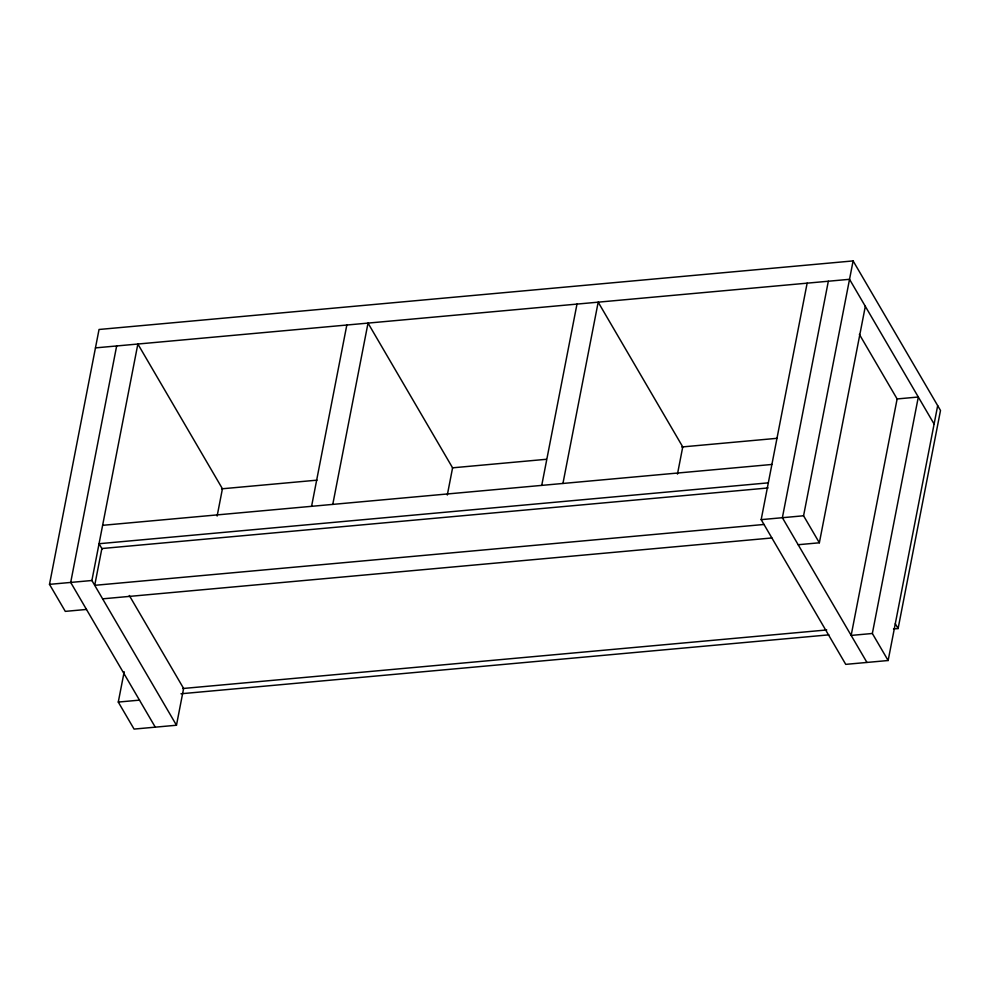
<?xml version="1.0" encoding="UTF-8"?>
<svg xmlns="http://www.w3.org/2000/svg" width="990" height="990" viewBox="0 0 990 990"><rect width="100%" height="100%" fill="white"/><g stroke="black" fill="none" stroke-linecap="round" stroke-linejoin="round"><path stroke-width="1.49" d="M86.489 609.444L65.29 611.375L49.5 584.36L99.037 329.484L853.108 260.915L940.5 410.466L898.103 628.551L893.487 628.972M116.659 345.956L70.698 582.429L155.269 727.155M124.183 671.752L118.28 702.071L134.071 729.086L176.468 725.237L91.897 580.499L137.858 344.025L222.428 488.751L217.132 516.038M176.468 725.237L183.534 688.854M311.578 506.323L346.822 325.017M332.776 504.393L368.02 323.099L452.591 467.825L447.307 495.025M541.74 485.385L576.984 304.091M562.939 483.467L598.183 302.16L682.754 446.898L677.469 474.086M937.679 405.64L888.141 660.516L845.745 664.364L761.174 519.639L807.135 283.165M828.333 281.234L782.372 517.708L866.943 662.434M798.163 544.723L819.361 542.792L803.571 515.778L853.108 260.915M819.361 542.792L865.322 306.318M872.351 633.489L918.324 397.015L897.126 398.945L851.152 635.419L872.351 633.489L888.141 660.516M95.461 347.886L849.531 279.304L934.102 424.042M221.587 488.837L316.998 480.162M452.43 467.837L546.294 459.298M681.726 446.985L777.138 438.31M102.626 525.319L771.903 464.459M768.327 482.848L99.05 543.72L102.156 549.029M768.067 487.959L101.871 548.534L94.718 585.325L763.995 524.465M49.5 584.36L91.897 580.499M761.174 519.639L803.571 515.778M102.614 598.839L771.878 537.966M182.766 688.52L826.737 629.962M180.972 693.767L828.853 634.85M118.28 702.071L139.479 700.14M859.37 334.348L897.385 399.403M895.294 623.725L898.103 628.551M129.306 595.497L183.62 688.446"/></g></svg>
